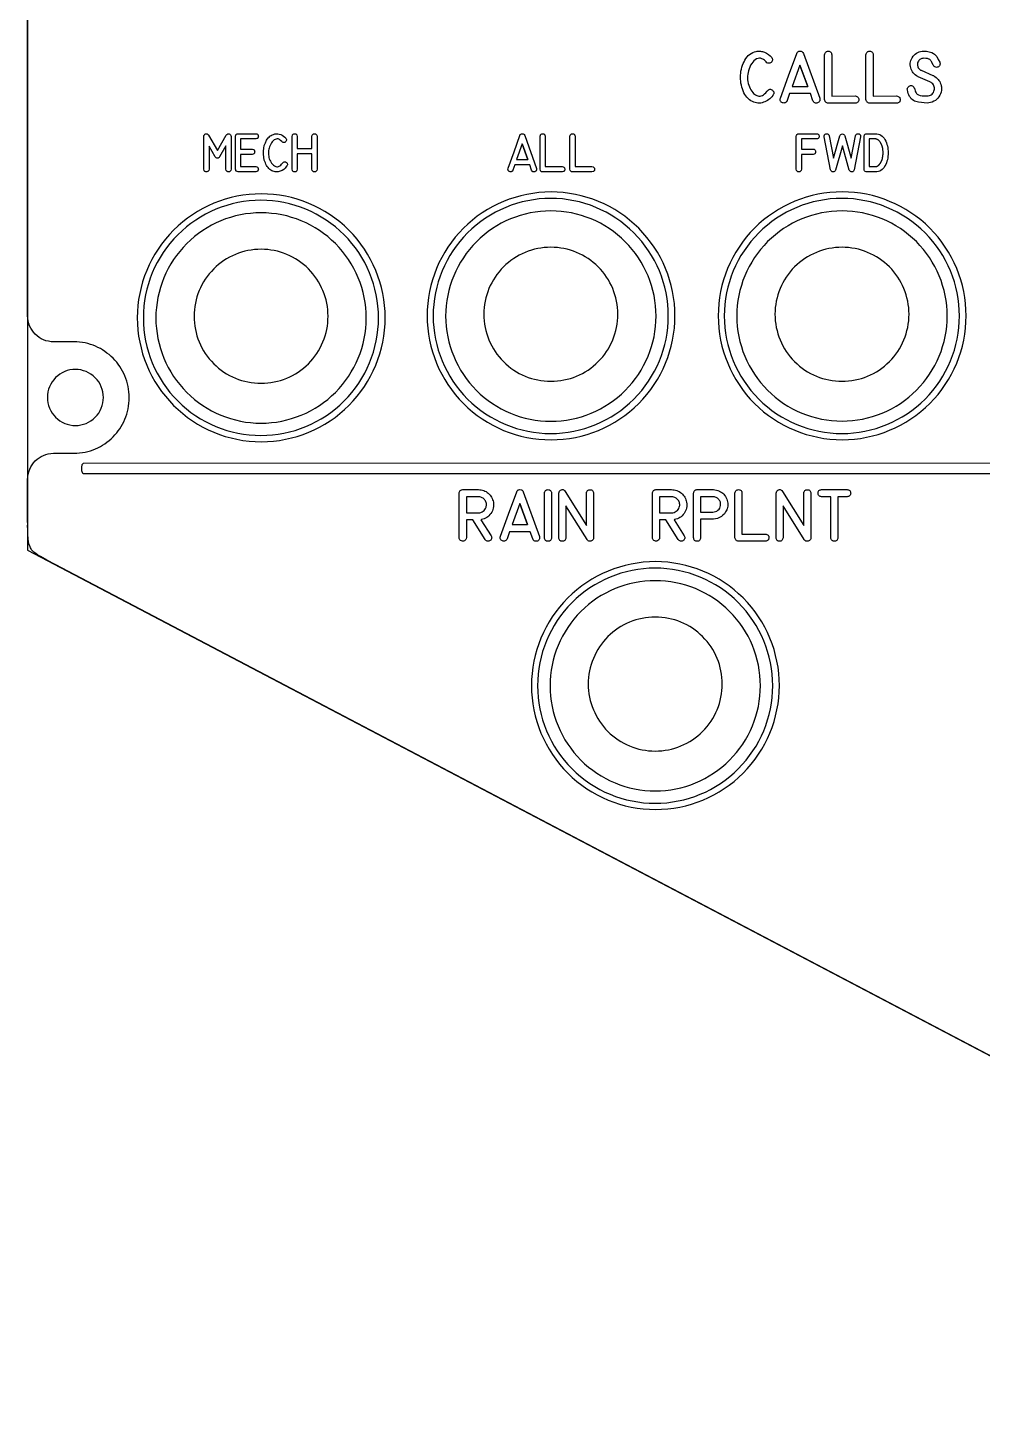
# Model space of a CAD drawing. Extents: x 27 to 704, y 10 to 614.
# Drawn here: x 27 to 111.8, y 10 to 132.2 of the extents above; entities that cross this region are included whole.
import ezdxf

# ---------------------------------------------------------------- set-up
doc = ezdxf.new("R2010")
doc.units = 0
for name, color, linetype in [('_BACKPANEL', 5, 'CONTINUOUS'), ('_ENGRAVING', 105, 'CONTINUOUS'), ('_TOPLAYER', 1, 'CONTINUOUS')]:
    doc.layers.add(name, color=color, linetype=linetype)

msp = doc.modelspace()

# ---------------------------------------------------------------- linework, layer by layer
at = {"layer": '_BACKPANEL'}
msp.add_lwpolyline([(171.97, 179.81), (26.97, 179.81), (26.97, 179.5), (26.97, 95.29), (26.97, 85.76), (168.21, 11.53), (170.98, 10.07), (171.09, 10.02), (171.2, 9.98), (171.27, 9.97), (171.33, 9.96), (171.46, 9.98), (171.58, 10.01), (171.69, 10.07), (171.78, 10.15), (171.86, 10.24), (171.92, 10.35), (171.95, 10.47), (171.97, 10.6), (171.97, 13.81), (171.97, 19.09), (171.97, 179.42)], close=True, dxfattribs=at)
for points in [[(47.7, 112.47, 0.414214), (41.75, 106.52, 0.414214), (47.7, 100.57, 0.414214), (53.65, 106.52, 0.414214)], [(73.43, 112.65, 0.414214), (67.48, 106.7, 0.414214), (73.43, 100.75, 0.414214), (79.38, 106.7, 0.414214)], [(99.28, 112.65, 0.414214), (93.33, 106.7, 0.414214), (99.28, 100.75, 0.414214), (105.23, 106.7, 0.414214)], [(31.22, 96.82, 0.414214), (33.7, 99.31, 0.414214), (31.22, 101.8, 0.414214), (28.73, 99.31, 0.414214)], [(82.7, 79.81, 0.414214), (76.75, 73.86, 0.414214), (82.7, 67.91, 0.414214), (88.65, 73.86, 0.414214)]]:
    msp.add_lwpolyline(points, format="xyb", close=True, dxfattribs=at)
at = {"layer": '_ENGRAVING'}
for points in [[(93.17, 126.18), (93.15, 126.15), (93.14, 126.13), (93.13, 126.12), (93.05, 126.02), (92.96, 125.93), (92.87, 125.84), (92.77, 125.76), (92.67, 125.69), (92.56, 125.63), (92.44, 125.57), (92.32, 125.53), (92.19, 125.49), (92.07, 125.46), (91.95, 125.45), (91.82, 125.45), (91.7, 125.47), (91.58, 125.5), (91.45, 125.54), (91.33, 125.59), (91.19, 125.67), (91.07, 125.75), (90.95, 125.86), (90.84, 125.97), (90.74, 126.09), (90.65, 126.23), (90.57, 126.38), (90.5, 126.54), (90.44, 126.71), (90.39, 126.88), (90.35, 127.06), (90.31, 127.23), (90.29, 127.41), (90.27, 127.58), (90.27, 127.76), (90.27, 127.94), (90.29, 128.12), (90.31, 128.3), (90.35, 128.47), (90.39, 128.64), (90.44, 128.81), (90.5, 128.97), (90.58, 129.13), (90.66, 129.28), (90.75, 129.42), (90.85, 129.55), (90.96, 129.67), (91.08, 129.77), (91.21, 129.86), (91.35, 129.94), (91.5, 130), (91.66, 130.04), (91.75, 130.06), (91.85, 130.07), (91.94, 130.07), (92.04, 130.07), (92.13, 130.05), (92.23, 130.03), (92.41, 129.97), (92.59, 129.88), (92.76, 129.77), (92.9, 129.65), (93.03, 129.52), (93.04, 129.5), (93.08, 129.43), (93.11, 129.36), (93.11, 129.28), (93.09, 129.2), (93.05, 129.13), (93, 129.07), (92.94, 129.03), (92.86, 129), (92.78, 128.99), (92.7, 129.01), (92.62, 129.04), (92.54, 129.11), (92.39, 129.26), (92.32, 129.32), (92.25, 129.37), (92.17, 129.4), (92.1, 129.43), (92.03, 129.44), (91.96, 129.44), (91.83, 129.42), (91.7, 129.38), (91.58, 129.31), (91.46, 129.21), (91.36, 129.1), (91.26, 128.97), (91.17, 128.82), (91.09, 128.66), (91.03, 128.49), (90.98, 128.33), (90.94, 128.18), (90.91, 128.03), (90.9, 127.86), (90.9, 127.7), (90.9, 127.53), (90.92, 127.37), (90.95, 127.2), (91, 127.04), (91.06, 126.89), (91.13, 126.74), (91.2, 126.62), (91.27, 126.51), (91.35, 126.41), (91.43, 126.32), (91.52, 126.25), (91.61, 126.19), (91.71, 126.14), (91.81, 126.1), (91.91, 126.08), (92.01, 126.07), (92.11, 126.09), (92.21, 126.13), (92.31, 126.19), (92.41, 126.27), (92.51, 126.37), (92.61, 126.49), (92.65, 126.55), (92.71, 126.6), (92.76, 126.64), (92.82, 126.67), (92.87, 126.68), (92.93, 126.68), (92.98, 126.66), (93.04, 126.64), (93.1, 126.6), (93.15, 126.55), (93.19, 126.5), (93.22, 126.45), (93.24, 126.4), (93.24, 126.35), (93.23, 126.29), (93.2, 126.24)], [(93.81, 125.89), (94.54, 127.88), (95.26, 129.86), (95.31, 129.95), (95.34, 129.99), (95.37, 130.02), (95.41, 130.04), (95.45, 130.06), (95.55, 130.07), (95.66, 130.06), (95.7, 130.04), (95.74, 130.02), (95.77, 129.99), (95.8, 129.95), (95.85, 129.86), (97.3, 125.88), (97.31, 125.8), (97.31, 125.74), (97.3, 125.67), (97.28, 125.62), (97.25, 125.57), (97.21, 125.53), (97.16, 125.5), (97.1, 125.47), (97.04, 125.45), (96.98, 125.45), (96.92, 125.45), (96.87, 125.47), (96.82, 125.5), (96.78, 125.54), (96.74, 125.59), (96.7, 125.66), (96.47, 126.3), (94.63, 126.3), (94.41, 125.68), (94.37, 125.61), (94.33, 125.56), (94.28, 125.52), (94.23, 125.49), (94.18, 125.47), (94.12, 125.46), (94.06, 125.47), (94, 125.49), (93.94, 125.52), (93.89, 125.55), (93.85, 125.59), (93.82, 125.64), (93.8, 125.69), (93.79, 125.75), (93.8, 125.82)], [(98.06, 125.45), (97.99, 125.46), (97.94, 125.48), (97.88, 125.51), (97.84, 125.54), (97.8, 125.59), (97.78, 125.64), (97.75, 125.7), (97.74, 125.77), (97.74, 129.75), (97.76, 129.83), (97.78, 129.89), (97.81, 129.95), (97.85, 129.99), (97.89, 130.03), (97.94, 130.05), (98, 130.06), (98.07, 130.07), (98.14, 130.06), (98.19, 130.05), (98.24, 130.02), (98.29, 129.99), (98.32, 129.94), (98.35, 129.89), (98.36, 129.82), (98.38, 129.75), (98.38, 126.08), (100.45, 126.09), (100.53, 126.07), (100.59, 126.05), (100.65, 126.02), (100.69, 125.99), (100.73, 125.94), (100.75, 125.89), (100.77, 125.83), (100.77, 125.76), (100.76, 125.69), (100.75, 125.63), (100.72, 125.58), (100.69, 125.54), (100.64, 125.51), (100.59, 125.48), (100.53, 125.46), (100.45, 125.45)], [(101.73, 125.45), (101.67, 125.46), (101.61, 125.48), (101.56, 125.51), (101.51, 125.54), (101.48, 125.59), (101.45, 125.64), (101.43, 125.7), (101.41, 125.77), (101.41, 129.75), (101.43, 129.83), (101.45, 129.89), (101.48, 129.95), (101.52, 129.99), (101.56, 130.03), (101.61, 130.05), (101.67, 130.06), (101.74, 130.07), (101.81, 130.06), (101.87, 130.05), (101.92, 130.02), (101.96, 129.99), (101.99, 129.94), (102.02, 129.89), (102.04, 129.82), (102.05, 129.75), (102.05, 126.08), (104.13, 126.09), (104.2, 126.07), (104.27, 126.05), (104.32, 126.02), (104.36, 125.99), (104.4, 125.94), (104.42, 125.89), (104.44, 125.83), (104.44, 125.76), (104.44, 125.69), (104.42, 125.63), (104.4, 125.58), (104.36, 125.54), (104.32, 125.51), (104.26, 125.48), (104.2, 125.46), (104.12, 125.45)], [(107.35, 127.91), (107.39, 127.9), (107.43, 127.88), (107.46, 127.86), (107.5, 127.83), (107.53, 127.81), (107.64, 127.74), (107.74, 127.65), (107.82, 127.56), (107.89, 127.46), (107.96, 127.36), (108.01, 127.25), (108.05, 127.13), (108.09, 127), (108.1, 126.9), (108.11, 126.8), (108.11, 126.69), (108.1, 126.59), (108.08, 126.43), (108.03, 126.29), (107.97, 126.15), (107.89, 126.02), (107.79, 125.9), (107.69, 125.79), (107.57, 125.69), (107.44, 125.62), (107.29, 125.55), (107.14, 125.5), (106.99, 125.47), (106.84, 125.46), (106.58, 125.47), (106.33, 125.5), (106.08, 125.54), (105.84, 125.6), (105.73, 125.64), (105.62, 125.69), (105.52, 125.76), (105.43, 125.84), (105.35, 125.94), (105.28, 126.05), (105.22, 126.18), (105.16, 126.31), (105.12, 126.47), (105.09, 126.63), (105.08, 126.7), (105.09, 126.78), (105.12, 126.85), (105.17, 126.91), (105.23, 126.96), (105.3, 127), (105.37, 127.01), (105.45, 127.01), (105.53, 126.98), (105.6, 126.93), (105.66, 126.87), (105.7, 126.79), (105.71, 126.77), (105.74, 126.65), (105.77, 126.55), (105.81, 126.45), (105.86, 126.38), (105.9, 126.31), (105.96, 126.25), (106.02, 126.21), (106.08, 126.18), (106.23, 126.14), (106.41, 126.11), (106.61, 126.1), (106.83, 126.1), (106.94, 126.1), (107.04, 126.12), (107.13, 126.15), (107.21, 126.2), (107.28, 126.26), (107.34, 126.33), (107.39, 126.41), (107.44, 126.51), (107.47, 126.6), (107.48, 126.7), (107.48, 126.8), (107.46, 126.89), (107.43, 126.99), (107.39, 127.08), (107.33, 127.16), (107.27, 127.23), (107.19, 127.28), (107.09, 127.33), (106.05, 127.79), (106.02, 127.81), (105.9, 127.88), (105.79, 127.96), (105.69, 128.04), (105.6, 128.14), (105.53, 128.23), (105.47, 128.34), (105.42, 128.46), (105.38, 128.58), (105.35, 128.72), (105.34, 128.86), (105.34, 128.99), (105.36, 129.12), (105.39, 129.25), (105.44, 129.37), (105.51, 129.49), (105.59, 129.61), (105.69, 129.72), (105.79, 129.81), (105.9, 129.89), (106.01, 129.96), (106.13, 130.01), (106.26, 130.04), (106.4, 130.06), (106.54, 130.07), (106.79, 130.06), (107.02, 130.02), (107.14, 129.99), (107.25, 129.95), (107.39, 129.87), (107.5, 129.79), (107.6, 129.69), (107.69, 129.58), (107.83, 129.34), (107.96, 129.08), (107.98, 129.02), (107.99, 128.97), (107.99, 128.91), (107.98, 128.87), (107.96, 128.82), (107.93, 128.77), (107.9, 128.73), (107.85, 128.69), (107.79, 128.66), (107.73, 128.64), (107.67, 128.63), (107.6, 128.64), (107.53, 128.67), (107.47, 128.7), (107.42, 128.76), (107.38, 128.82), (107.26, 129.09), (107.22, 129.16), (107.18, 129.22), (107.13, 129.27), (107.07, 129.32), (107.02, 129.35), (106.98, 129.37), (106.87, 129.41), (106.73, 129.43), (106.52, 129.44), (106.45, 129.43), (106.38, 129.42), (106.31, 129.4), (106.25, 129.37), (106.2, 129.33), (106.15, 129.29), (106.1, 129.24), (106.06, 129.18), (106.01, 129.09), (105.98, 129), (105.97, 128.91), (105.98, 128.81), (106, 128.69), (106.05, 128.59), (106.12, 128.5), (106.21, 128.42), (106.23, 128.41), (106.26, 128.39), (106.28, 128.38), (106.31, 128.37)], [(96.24, 126.94), (95.55, 128.83), (94.86, 126.94)], [(95.55, 128.83), (96.24, 126.94)], [(45.04, 119.58), (45.01, 119.48), (44.99, 119.44), (44.96, 119.41), (44.93, 119.38), (44.89, 119.36), (44.85, 119.35), (44.81, 119.35), (44.76, 119.35), (44.72, 119.37), (44.68, 119.38), (44.65, 119.41), (44.63, 119.44), (44.61, 119.48), (44.58, 119.58), (44.58, 121.65), (44.02, 120.68), (43.98, 120.63), (43.93, 120.59), (43.88, 120.57), (43.82, 120.56), (43.77, 120.57), (43.72, 120.59), (43.67, 120.62), (43.63, 120.68), (43.08, 121.64), (43.08, 119.58), (43.05, 119.48), (43.03, 119.44), (43.01, 119.41), (42.97, 119.38), (42.94, 119.37), (42.89, 119.36), (42.84, 119.35), (42.79, 119.36), (42.75, 119.37), (42.71, 119.38), (42.68, 119.41), (42.66, 119.44), (42.64, 119.48), (42.62, 119.58), (42.62, 122.5), (42.63, 122.59), (42.67, 122.65), (42.72, 122.7), (42.78, 122.73), (42.86, 122.74), (42.92, 122.72), (42.99, 122.68), (43.04, 122.62), (43.83, 121.26), (44.61, 122.62), (44.67, 122.68), (44.74, 122.72), (44.8, 122.74), (44.87, 122.73), (44.94, 122.7), (44.99, 122.65), (45.02, 122.59), (45.04, 122.5)], [(47.23, 122.28), (45.88, 122.28), (45.88, 121.37), (46.91, 121.37), (47.01, 121.34), (47.05, 121.32), (47.08, 121.29), (47.11, 121.26), (47.12, 121.23), (47.13, 121.18), (47.14, 121.14), (47.13, 121.09), (47.12, 121.05), (47.11, 121.01), (47.08, 120.98), (47.05, 120.95), (47.01, 120.93), (46.91, 120.9), (45.88, 120.9), (45.88, 119.81), (47.23, 119.81), (47.33, 119.79), (47.37, 119.77), (47.4, 119.74), (47.42, 119.71), (47.44, 119.67), (47.45, 119.63), (47.46, 119.58), (47.45, 119.53), (47.44, 119.49), (47.42, 119.46), (47.4, 119.42), (47.37, 119.4), (47.33, 119.38), (47.23, 119.35), (45.66, 119.35), (45.57, 119.37), (45.53, 119.4), (45.5, 119.42), (45.47, 119.45), (45.45, 119.49), (45.43, 119.58), (45.43, 122.51), (45.45, 122.6), (45.47, 122.64), (45.5, 122.67), (45.53, 122.7), (45.57, 122.72), (45.66, 122.74), (47.23, 122.74), (47.33, 122.72), (47.37, 122.7), (47.4, 122.67), (47.42, 122.64), (47.44, 122.6), (47.45, 122.56), (47.46, 122.51), (47.45, 122.45), (47.44, 122.41), (47.42, 122.37), (47.4, 122.34), (47.37, 122.32), (47.33, 122.3)], [(50, 119.88), (49.98, 119.86), (49.97, 119.85), (49.97, 119.84), (49.85, 119.69), (49.71, 119.57), (49.56, 119.48), (49.39, 119.4), (49.3, 119.37), (49.21, 119.35), (49.12, 119.35), (49.03, 119.35), (48.94, 119.36), (48.85, 119.38), (48.76, 119.41), (48.67, 119.45), (48.58, 119.5), (48.48, 119.57), (48.4, 119.64), (48.32, 119.73), (48.25, 119.82), (48.18, 119.92), (48.13, 120.03), (48.08, 120.15), (47.99, 120.4), (47.94, 120.65), (47.91, 120.91), (47.91, 121.18), (47.94, 121.44), (47.99, 121.69), (48.08, 121.93), (48.19, 122.16), (48.25, 122.26), (48.33, 122.36), (48.41, 122.44), (48.49, 122.52), (48.59, 122.58), (48.69, 122.64), (48.8, 122.68), (48.91, 122.72), (49.05, 122.74), (49.18, 122.73), (49.32, 122.71), (49.45, 122.66), (49.58, 122.6), (49.7, 122.52), (49.81, 122.43), (49.9, 122.33), (49.91, 122.32), (49.94, 122.27), (49.95, 122.21), (49.95, 122.16), (49.94, 122.1), (49.91, 122.05), (49.88, 122.01), (49.83, 121.97), (49.78, 121.95), (49.72, 121.95), (49.66, 121.96), (49.6, 121.98), (49.55, 122.03), (49.44, 122.14), (49.33, 122.22), (49.23, 122.27), (49.18, 122.28), (49.13, 122.28), (49.03, 122.26), (48.94, 122.23), (48.85, 122.18), (48.77, 122.11), (48.69, 122.02), (48.62, 121.93), (48.56, 121.82), (48.5, 121.7), (48.46, 121.58), (48.42, 121.46), (48.39, 121.35), (48.37, 121.24), (48.36, 121.12), (48.36, 120.99), (48.37, 120.87), (48.38, 120.75), (48.4, 120.63), (48.43, 120.51), (48.47, 120.4), (48.53, 120.29), (48.63, 120.12), (48.69, 120.05), (48.75, 119.99), (48.81, 119.93), (48.88, 119.89), (48.94, 119.85), (49.02, 119.82), (49.09, 119.8), (49.16, 119.8), (49.24, 119.82), (49.31, 119.84), (49.38, 119.89), (49.45, 119.95), (49.52, 120.02), (49.6, 120.11), (49.63, 120.15), (49.66, 120.19), (49.7, 120.22), (49.74, 120.24), (49.78, 120.25), (49.82, 120.25), (49.86, 120.24), (49.91, 120.22), (49.95, 120.19), (50.01, 120.12), (50.03, 120.08), (50.05, 120.04), (50.05, 120), (50.04, 119.96), (50.02, 119.92)], [(50.45, 119.58), (50.45, 122.5), (50.48, 122.61), (50.5, 122.65), (50.53, 122.68), (50.56, 122.71), (50.6, 122.72), (50.64, 122.73), (50.69, 122.74), (50.74, 122.73), (50.78, 122.72), (50.81, 122.7), (50.84, 122.68), (50.87, 122.64), (50.89, 122.6), (50.91, 122.5), (50.91, 121.41), (52.21, 121.41), (52.21, 122.5), (52.24, 122.6), (52.26, 122.64), (52.29, 122.68), (52.32, 122.7), (52.36, 122.72), (52.4, 122.73), (52.44, 122.74), (52.49, 122.73), (52.53, 122.72), (52.57, 122.7), (52.6, 122.68), (52.63, 122.65), (52.65, 122.61), (52.67, 122.5), (52.67, 119.58), (52.65, 119.48), (52.63, 119.44), (52.6, 119.4), (52.57, 119.38), (52.53, 119.36), (52.49, 119.35), (52.44, 119.35), (52.4, 119.35), (52.36, 119.36), (52.32, 119.38), (52.29, 119.4), (52.26, 119.44), (52.24, 119.48), (52.21, 119.58), (52.21, 120.94), (50.91, 120.94), (50.91, 119.58), (50.89, 119.48), (50.87, 119.44), (50.84, 119.41), (50.81, 119.38), (50.78, 119.36), (50.74, 119.35), (50.69, 119.35), (50.64, 119.35), (50.6, 119.36), (50.56, 119.38), (50.53, 119.4), (50.5, 119.44), (50.48, 119.48)], [(69.64, 119.67), (70.16, 121.13), (70.68, 122.59), (70.71, 122.66), (70.76, 122.7), (70.82, 122.73), (70.89, 122.74), (70.97, 122.73), (71.03, 122.71), (71.07, 122.66), (71.11, 122.59), (72.15, 119.66), (72.16, 119.55), (72.15, 119.51), (72.14, 119.47), (72.12, 119.43), (72.09, 119.4), (72.05, 119.38), (72.01, 119.36), (71.97, 119.34), (71.92, 119.34), (71.88, 119.34), (71.84, 119.36), (71.81, 119.38), (71.78, 119.41), (71.72, 119.5), (71.55, 119.97), (70.23, 119.97), (70.06, 119.51), (70.01, 119.42), (69.97, 119.39), (69.94, 119.37), (69.9, 119.36), (69.86, 119.35), (69.81, 119.36), (69.77, 119.37), (69.72, 119.39), (69.69, 119.42), (69.66, 119.45), (69.64, 119.48), (69.63, 119.52), (69.62, 119.56)], [(72.7, 119.35), (72.61, 119.36), (72.58, 119.38), (72.54, 119.41), (72.52, 119.44), (72.5, 119.48), (72.47, 119.58), (72.47, 122.51), (72.5, 122.61), (72.52, 122.65), (72.55, 122.69), (72.58, 122.71), (72.62, 122.73), (72.66, 122.74), (72.71, 122.74), (72.76, 122.74), (72.8, 122.73), (72.84, 122.71), (72.87, 122.68), (72.89, 122.65), (72.91, 122.61), (72.93, 122.51), (72.93, 119.81), (74.43, 119.81), (74.53, 119.78), (74.57, 119.76), (74.6, 119.74), (74.63, 119.7), (74.65, 119.67), (74.66, 119.62), (74.66, 119.57), (74.66, 119.52), (74.64, 119.48), (74.63, 119.44), (74.6, 119.41), (74.57, 119.38), (74.53, 119.37), (74.43, 119.35)], [(75.35, 119.35), (75.26, 119.36), (75.23, 119.38), (75.2, 119.41), (75.17, 119.44), (75.15, 119.48), (75.12, 119.58), (75.12, 122.51), (75.15, 122.61), (75.17, 122.65), (75.2, 122.69), (75.23, 122.71), (75.27, 122.73), (75.31, 122.74), (75.36, 122.74), (75.41, 122.74), (75.45, 122.73), (75.49, 122.71), (75.52, 122.68), (75.54, 122.65), (75.56, 122.61), (75.58, 122.51), (75.58, 119.81), (77.08, 119.81), (77.18, 119.78), (77.22, 119.76), (77.26, 119.74), (77.28, 119.7), (77.3, 119.67), (77.31, 119.62), (77.31, 119.57), (77.31, 119.52), (77.3, 119.48), (77.28, 119.44), (77.25, 119.41), (77.22, 119.38), (77.18, 119.37), (77.08, 119.35)], [(95.21, 119.58), (95.21, 122.5), (95.24, 122.6), (95.26, 122.64), (95.28, 122.67), (95.32, 122.7), (95.35, 122.72), (95.44, 122.74), (97.01, 122.74), (97.07, 122.73), (97.11, 122.72), (97.15, 122.7), (97.18, 122.67), (97.21, 122.64), (97.23, 122.6), (97.24, 122.55), (97.24, 122.5), (97.24, 122.45), (97.23, 122.41), (97.21, 122.37), (97.18, 122.34), (97.15, 122.31), (97.11, 122.29), (97.06, 122.28), (97.01, 122.27), (95.67, 122.27), (95.67, 121.37), (96.72, 121.37), (96.81, 121.35), (96.85, 121.33), (96.88, 121.3), (96.91, 121.27), (96.93, 121.23), (96.94, 121.19), (96.94, 121.14), (96.94, 121.09), (96.93, 121.05), (96.91, 121.01), (96.89, 120.98), (96.86, 120.95), (96.82, 120.93), (96.72, 120.9), (95.67, 120.9), (95.67, 119.58), (95.65, 119.48), (95.63, 119.44), (95.6, 119.41), (95.57, 119.38), (95.54, 119.36), (95.5, 119.35), (95.45, 119.35), (95.4, 119.35), (95.36, 119.36), (95.32, 119.38), (95.29, 119.41), (95.26, 119.44), (95.24, 119.48)], [(99.53, 122.55), (100.1, 120.57), (100.48, 122.55), (100.52, 122.64), (100.55, 122.68), (100.58, 122.71), (100.62, 122.72), (100.66, 122.73), (100.7, 122.74), (100.75, 122.73), (100.8, 122.72), (100.84, 122.7), (100.87, 122.67), (100.89, 122.64), (100.91, 122.61), (100.93, 122.56), (100.93, 122.46), (100.37, 119.54), (100.34, 119.46), (100.29, 119.4), (100.23, 119.36), (100.16, 119.35), (100.08, 119.35), (100.02, 119.38), (99.97, 119.44), (99.93, 119.51), (99.31, 121.65), (98.7, 119.51), (98.66, 119.44), (98.61, 119.38), (98.55, 119.35), (98.47, 119.35), (98.4, 119.36), (98.34, 119.4), (98.29, 119.46), (98.26, 119.54), (97.69, 122.46), (97.71, 122.57), (97.72, 122.61), (97.74, 122.65), (97.77, 122.68), (97.8, 122.7), (97.84, 122.72), (97.88, 122.73), (97.92, 122.74), (97.97, 122.73), (98, 122.72), (98.04, 122.7), (98.07, 122.68), (98.1, 122.64), (98.15, 122.55), (98.52, 120.56), (99.09, 122.55), (99.13, 122.62), (99.18, 122.67), (99.25, 122.7), (99.32, 122.72), (99.39, 122.71), (99.45, 122.68), (99.5, 122.62)], [(101.47, 122.74), (102.24, 122.74), (102.38, 122.73), (102.51, 122.7), (102.63, 122.66), (102.74, 122.6), (102.84, 122.53), (102.93, 122.44), (103.02, 122.33), (103.09, 122.21), (103.16, 122.07), (103.22, 121.94), (103.27, 121.79), (103.31, 121.65), (103.34, 121.5), (103.36, 121.35), (103.37, 121.2), (103.38, 121.04), (103.37, 120.88), (103.36, 120.73), (103.34, 120.58), (103.31, 120.43), (103.27, 120.29), (103.22, 120.15), (103.16, 120.01), (103.09, 119.88), (103.02, 119.75), (102.93, 119.64), (102.84, 119.55), (102.74, 119.48), (102.63, 119.42), (102.51, 119.38), (102.38, 119.35), (102.24, 119.35), (101.47, 119.35), (101.48, 119.35), (101.47, 119.35), (101.42, 119.36), (101.34, 119.39), (101.29, 119.43), (101.26, 119.5), (101.25, 119.58), (101.25, 119.58), (101.25, 122.51), (101.25, 122.52), (101.25, 122.56), (101.27, 122.6), (101.29, 122.64), (101.32, 122.67), (101.35, 122.7), (101.39, 122.72), (101.43, 122.73), (101.48, 122.74)], [(102.24, 119.81), (102.25, 119.81), (102.25, 119.81), (102.26, 119.81), (102.27, 119.81), (102.27, 119.82), (102.28, 119.82), (102.29, 119.82), (102.3, 119.82), (102.3, 119.82), (102.31, 119.82), (102.33, 119.82), (102.33, 119.83), (102.34, 119.83), (102.35, 119.83), (102.36, 119.83), (102.36, 119.83), (102.37, 119.84), (102.39, 119.84), (102.4, 119.85), (102.41, 119.85), (102.42, 119.86), (102.43, 119.87), (102.45, 119.87), (102.45, 119.88), (102.46, 119.88), (102.47, 119.89), (102.48, 119.9), (102.49, 119.9), (102.5, 119.91), (102.51, 119.92), (102.51, 119.92), (102.52, 119.93), (102.54, 119.94), (102.55, 119.95), (102.56, 119.96), (102.56, 119.97), (102.57, 119.97), (102.58, 119.98), (102.59, 119.99), (102.6, 120), (102.61, 120.01), (102.61, 120.02), (102.62, 120.03), (102.64, 120.04), (102.65, 120.06), (102.66, 120.08), (102.67, 120.09), (102.68, 120.1), (102.68, 120.11), (102.69, 120.12), (102.7, 120.13), (102.7, 120.14), (102.72, 120.16), (102.72, 120.17), (102.73, 120.18), (102.74, 120.19), (102.74, 120.2), (102.75, 120.22), (102.76, 120.23), (102.77, 120.25), (102.77, 120.26), (102.78, 120.27), (102.78, 120.28), (102.79, 120.3), (102.8, 120.32), (102.81, 120.35), (102.82, 120.36), (102.82, 120.37), (102.82, 120.39), (102.83, 120.4), (102.84, 120.43), (102.84, 120.44), (102.85, 120.46), (102.86, 120.48), (102.87, 120.51), (102.87, 120.53), (102.87, 120.54), (102.88, 120.56), (102.88, 120.57), (102.88, 120.59), (102.89, 120.6), (102.89, 120.63), (102.89, 120.65), (102.9, 120.66), (102.9, 120.68), (102.9, 120.69), (102.91, 120.72), (102.91, 120.74), (102.92, 120.75), (102.92, 120.79), (102.92, 120.8), (102.92, 120.82), (102.92, 120.85), (102.93, 120.88), (102.93, 120.91), (102.93, 120.95), (102.93, 120.96), (102.93, 120.98), (102.93, 120.99), (102.93, 121.01), (102.93, 121.02), (102.93, 121.04), (102.93, 121.06), (102.93, 121.07), (102.93, 121.09), (102.93, 121.11), (102.93, 121.12), (102.93, 121.14), (102.93, 121.17), (102.93, 121.2), (102.92, 121.24), (102.92, 121.26), (102.92, 121.3), (102.92, 121.31), (102.92, 121.33), (102.91, 121.36), (102.91, 121.37), (102.91, 121.39), (102.9, 121.42), (102.9, 121.45), (102.89, 121.48), (102.88, 121.51), (102.88, 121.52), (102.87, 121.54), (102.87, 121.55), (102.87, 121.57), (102.86, 121.6), (102.85, 121.63), (102.84, 121.64), (102.84, 121.65), (102.83, 121.68), (102.82, 121.71), (102.82, 121.72), (102.81, 121.73), (102.8, 121.75), (102.8, 121.76), (102.79, 121.78), (102.78, 121.81), (102.77, 121.83), (102.76, 121.84), (102.76, 121.85), (102.74, 121.88), (102.73, 121.9), (102.72, 121.91), (102.72, 121.92), (102.7, 121.94), (102.7, 121.95), (102.69, 121.96), (102.66, 122), (102.64, 122.03), (102.61, 122.07), (102.58, 122.1), (102.55, 122.13), (102.52, 122.15), (102.49, 122.18), (102.46, 122.2), (102.43, 122.22), (102.4, 122.23), (102.37, 122.24), (102.34, 122.25), (102.33, 122.26), (102.31, 122.26), (102.28, 122.27), (102.25, 122.27), (102.25, 122.27), (102.24, 122.27), (101.7, 122.27), (101.7, 119.81)], [(71.39, 120.44), (70.89, 121.83), (70.39, 120.44)], [(70.89, 121.83), (71.39, 120.44)], [(68.12, 87.03), (68.15, 86.97), (68.17, 86.91), (68.18, 86.85), (68.17, 86.8), (68.16, 86.75), (68.13, 86.7), (68.09, 86.65), (68.04, 86.61), (67.98, 86.57), (67.92, 86.55), (67.86, 86.55), (67.79, 86.55), (67.73, 86.57), (67.67, 86.6), (67.63, 86.64), (67.59, 86.69), (66.49, 88.44), (65.93, 88.44), (65.93, 86.86), (65.91, 86.77), (65.88, 86.69), (65.83, 86.63), (65.75, 86.58), (65.66, 86.55), (65.58, 86.54), (65.5, 86.57), (65.42, 86.61), (65.36, 86.66), (65.33, 86.72), (65.3, 86.79), (65.29, 86.86), (65.29, 90.82), (65.3, 90.88), (65.32, 90.94), (65.35, 90.99), (65.39, 91.04), (65.43, 91.08), (65.49, 91.11), (65.54, 91.12), (65.61, 91.13), (67, 91.13), (67.12, 91.12), (67.24, 91.11), (67.36, 91.08), (67.47, 91.05), (67.57, 91), (67.68, 90.95), (67.77, 90.88), (67.87, 90.81), (67.96, 90.73), (68.04, 90.64), (68.11, 90.55), (68.17, 90.45), (68.22, 90.34), (68.26, 90.23), (68.3, 90.12), (68.33, 90), (68.34, 89.87), (68.35, 89.74), (68.34, 89.62), (68.32, 89.49), (68.28, 89.37), (68.24, 89.25), (68.18, 89.13), (68.1, 89.02), (68.02, 88.91), (67.93, 88.81), (67.84, 88.72), (67.74, 88.65), (67.63, 88.59), (67.51, 88.53), (67.39, 88.49), (67.26, 88.46), (67.22, 88.45)], [(67, 89.07), (67.11, 89.07), (67.22, 89.1), (67.32, 89.14), (67.42, 89.2), (67.51, 89.28), (67.58, 89.36), (67.64, 89.46), (67.68, 89.57), (67.7, 89.65), (67.71, 89.73), (67.72, 89.82), (67.71, 89.89), (67.69, 89.97), (67.67, 90.05), (67.63, 90.12), (67.58, 90.19), (67.53, 90.26), (67.47, 90.31), (67.41, 90.36), (67.34, 90.41), (67.27, 90.44), (67.2, 90.47), (67.11, 90.49), (67.03, 90.5), (65.93, 90.5), (65.93, 89.07)], [(68.96, 86.98), (69.68, 88.95), (70.4, 90.92), (70.44, 91.01), (70.47, 91.05), (70.51, 91.08), (70.54, 91.1), (70.59, 91.11), (70.69, 91.13), (70.79, 91.12), (70.83, 91.1), (70.87, 91.08), (70.91, 91.05), (70.94, 91.01), (70.98, 90.92), (72.42, 86.97), (72.43, 86.89), (72.43, 86.82), (72.42, 86.76), (72.4, 86.71), (72.37, 86.66), (72.34, 86.62), (72.29, 86.58), (72.23, 86.56), (72.16, 86.54), (72.1, 86.54), (72.05, 86.54), (72, 86.56), (71.95, 86.59), (71.9, 86.63), (71.86, 86.68), (71.83, 86.75), (71.59, 87.39), (69.77, 87.39), (69.55, 86.76), (69.51, 86.7), (69.47, 86.64), (69.42, 86.6), (69.37, 86.57), (69.32, 86.56), (69.26, 86.55), (69.2, 86.56), (69.14, 86.58), (69.08, 86.6), (69.03, 86.64), (68.99, 86.68), (68.96, 86.73), (68.94, 86.78), (68.94, 86.84), (68.94, 86.9)], [(73.49, 86.85), (73.48, 86.78), (73.46, 86.72), (73.43, 86.66), (73.39, 86.62), (73.35, 86.58), (73.3, 86.56), (73.24, 86.54), (73.18, 86.54), (73.11, 86.54), (73.05, 86.56), (73, 86.58), (72.96, 86.62), (72.93, 86.66), (72.9, 86.72), (72.87, 86.78), (72.86, 86.85), (72.86, 90.81), (72.87, 90.88), (72.9, 90.95), (72.93, 91), (72.96, 91.05), (73, 91.08), (73.05, 91.11), (73.11, 91.12), (73.18, 91.13), (73.24, 91.12), (73.3, 91.11), (73.35, 91.08), (73.39, 91.05), (73.43, 91), (73.46, 90.95), (73.48, 90.89), (73.49, 90.81)], [(77.22, 86.85), (77.22, 86.8), (77.21, 86.75), (77.19, 86.7), (77.16, 86.66), (77.13, 86.63), (77.09, 86.6), (77.05, 86.57), (76.99, 86.56), (76.94, 86.54), (76.89, 86.54), (76.84, 86.54), (76.79, 86.56), (76.75, 86.58), (76.71, 86.61), (76.67, 86.64), (76.64, 86.69), (74.76, 89.7), (74.76, 86.85), (74.75, 86.78), (74.72, 86.72), (74.69, 86.66), (74.66, 86.62), (74.61, 86.58), (74.56, 86.56), (74.51, 86.55), (74.44, 86.54), (74.38, 86.55), (74.32, 86.56), (74.28, 86.58), (74.23, 86.62), (74.2, 86.66), (74.17, 86.72), (74.15, 86.78), (74.13, 86.85), (74.13, 90.81), (74.16, 90.91), (74.21, 91), (74.28, 91.07), (74.37, 91.11), (74.42, 91.13), (74.47, 91.13), (74.51, 91.13), (74.56, 91.12), (74.6, 91.09), (74.64, 91.06), (74.71, 90.97), (76.59, 87.95), (76.59, 90.81), (76.6, 90.88), (76.63, 90.95), (76.66, 91), (76.69, 91.05), (76.74, 91.08), (76.79, 91.1), (76.85, 91.12), (76.92, 91.12), (76.98, 91.12), (77.04, 91.1), (77.09, 91.08), (77.13, 91.04), (77.17, 91), (77.19, 90.94), (77.21, 90.88), (77.22, 90.81)], [(85.27, 87.03), (85.3, 86.97), (85.32, 86.91), (85.33, 86.85), (85.33, 86.8), (85.31, 86.75), (85.28, 86.7), (85.24, 86.65), (85.19, 86.61), (85.14, 86.57), (85.08, 86.55), (85.01, 86.55), (84.95, 86.55), (84.88, 86.57), (84.82, 86.6), (84.78, 86.64), (84.74, 86.69), (83.64, 88.44), (83.08, 88.44), (83.08, 86.86), (83.07, 86.77), (83.03, 86.69), (82.98, 86.63), (82.9, 86.58), (82.81, 86.55), (82.73, 86.54), (82.65, 86.57), (82.57, 86.61), (82.52, 86.66), (82.48, 86.72), (82.45, 86.79), (82.45, 86.86), (82.45, 90.82), (82.45, 90.88), (82.47, 90.94), (82.5, 90.99), (82.54, 91.04), (82.59, 91.08), (82.64, 91.11), (82.7, 91.12), (82.76, 91.13), (84.15, 91.13), (84.27, 91.12), (84.39, 91.11), (84.51, 91.08), (84.62, 91.05), (84.73, 91), (84.83, 90.95), (84.93, 90.88), (85.02, 90.81), (85.11, 90.73), (85.19, 90.64), (85.26, 90.55), (85.32, 90.45), (85.37, 90.34), (85.42, 90.23), (85.45, 90.12), (85.48, 90), (85.5, 89.87), (85.5, 89.74), (85.49, 89.62), (85.47, 89.49), (85.44, 89.37), (85.39, 89.25), (85.33, 89.13), (85.26, 89.02), (85.17, 88.91), (85.09, 88.81), (84.99, 88.72), (84.89, 88.65), (84.78, 88.59), (84.67, 88.53), (84.54, 88.49), (84.42, 88.46), (84.37, 88.45)], [(84.15, 89.07), (84.26, 89.07), (84.37, 89.1), (84.47, 89.14), (84.57, 89.2), (84.66, 89.28), (84.73, 89.36), (84.79, 89.46), (84.83, 89.57), (84.85, 89.65), (84.87, 89.73), (84.87, 89.82), (84.86, 89.89), (84.84, 89.97), (84.82, 90.05), (84.78, 90.12), (84.74, 90.19), (84.68, 90.26), (84.63, 90.31), (84.56, 90.36), (84.5, 90.41), (84.43, 90.44), (84.35, 90.47), (84.27, 90.49), (84.18, 90.5), (83.08, 90.5), (83.08, 89.07)], [(87.82, 91.13), (87.86, 91.13), (88, 91.11), (88.13, 91.09), (88.26, 91.05), (88.39, 91), (88.5, 90.94), (88.6, 90.87), (88.7, 90.8), (88.78, 90.71), (88.86, 90.62), (88.93, 90.52), (88.99, 90.4), (89.04, 90.28), (89.08, 90.16), (89.11, 90.04), (89.13, 89.92), (89.14, 89.79), (89.13, 89.67), (89.11, 89.55), (89.08, 89.43), (89.04, 89.32), (88.95, 89.14), (88.84, 88.98), (88.71, 88.85), (88.57, 88.73), (88.41, 88.64), (88.24, 88.57), (88.05, 88.52), (87.86, 88.49), (87.82, 88.49), (86.73, 88.49), (86.73, 86.86), (86.71, 86.79), (86.69, 86.72), (86.67, 86.67), (86.63, 86.62), (86.59, 86.59), (86.53, 86.56), (86.48, 86.55), (86.41, 86.54), (86.35, 86.55), (86.29, 86.56), (86.24, 86.59), (86.19, 86.62), (86.16, 86.67), (86.13, 86.72), (86.11, 86.79), (86.1, 86.86), (86.1, 90.82), (86.11, 90.88), (86.13, 90.94), (86.15, 90.99), (86.19, 91.03), (86.23, 91.07), (86.27, 91.1), (86.33, 91.12), (86.39, 91.13), (86.41, 91.13)], [(87.82, 90.5), (86.73, 90.5), (86.73, 89.13), (87.82, 89.13), (87.94, 89.14), (88.06, 89.17), (88.17, 89.22), (88.27, 89.3), (88.36, 89.39), (88.42, 89.49), (88.47, 89.6), (88.5, 89.72), (88.5, 89.8), (88.5, 89.87), (88.49, 89.94), (88.48, 90.01), (88.45, 90.08), (88.42, 90.14), (88.38, 90.2), (88.33, 90.26), (88.28, 90.32), (88.22, 90.37), (88.16, 90.41), (88.1, 90.44), (88.03, 90.46), (87.96, 90.48), (87.89, 90.49)], [(90.09, 86.54), (90.03, 86.55), (89.97, 86.57), (89.92, 86.59), (89.87, 86.63), (89.84, 86.67), (89.81, 86.72), (89.79, 86.78), (89.77, 86.85), (89.77, 90.81), (89.79, 90.89), (89.81, 90.95), (89.84, 91.01), (89.88, 91.05), (89.92, 91.09), (89.97, 91.11), (90.03, 91.12), (90.1, 91.13), (90.17, 91.12), (90.22, 91.11), (90.27, 91.08), (90.32, 91.05), (90.35, 91), (90.38, 90.95), (90.39, 90.88), (90.4, 90.81), (90.4, 87.17), (92.47, 87.17), (92.54, 87.16), (92.61, 87.14), (92.66, 87.11), (92.71, 87.07), (92.74, 87.03), (92.77, 86.98), (92.78, 86.92), (92.78, 86.85), (92.78, 86.78), (92.76, 86.72), (92.74, 86.67), (92.7, 86.63), (92.66, 86.6), (92.6, 86.57), (92.54, 86.55), (92.47, 86.54)], [(96.51, 86.85), (96.51, 86.8), (96.5, 86.75), (96.48, 86.7), (96.45, 86.66), (96.42, 86.63), (96.38, 86.6), (96.34, 86.57), (96.28, 86.56), (96.23, 86.54), (96.18, 86.54), (96.13, 86.54), (96.08, 86.56), (96.04, 86.58), (96, 86.61), (95.96, 86.64), (95.93, 86.69), (94.05, 89.7), (94.05, 86.85), (94.04, 86.78), (94.01, 86.72), (93.98, 86.66), (93.95, 86.62), (93.9, 86.58), (93.86, 86.56), (93.8, 86.55), (93.73, 86.54), (93.67, 86.55), (93.62, 86.56), (93.57, 86.58), (93.52, 86.62), (93.49, 86.66), (93.46, 86.72), (93.44, 86.78), (93.42, 86.85), (93.42, 90.81), (93.45, 90.91), (93.5, 91), (93.57, 91.07), (93.66, 91.11), (93.71, 91.13), (93.76, 91.13), (93.8, 91.13), (93.85, 91.12), (93.89, 91.09), (93.93, 91.06), (94, 90.97), (95.88, 87.95), (95.88, 90.81), (95.89, 90.88), (95.92, 90.95), (95.95, 91), (95.98, 91.05), (96.03, 91.08), (96.08, 91.1), (96.14, 91.12), (96.21, 91.12), (96.27, 91.12), (96.33, 91.1), (96.38, 91.08), (96.42, 91.04), (96.46, 91), (96.48, 90.94), (96.5, 90.88), (96.51, 90.81)], [(98.29, 86.86), (98.29, 90.5), (97.47, 90.5), (97.39, 90.51), (97.33, 90.53), (97.28, 90.55), (97.23, 90.59), (97.2, 90.63), (97.17, 90.68), (97.16, 90.74), (97.15, 90.81), (97.16, 90.88), (97.17, 90.94), (97.2, 90.99), (97.23, 91.04), (97.28, 91.07), (97.33, 91.1), (97.39, 91.12), (97.47, 91.13), (99.74, 91.13), (99.81, 91.12), (99.87, 91.1), (99.93, 91.07), (99.97, 91.04), (100, 90.99), (100.03, 90.94), (100.04, 90.88), (100.05, 90.81), (100.04, 90.74), (100.03, 90.68), (100.01, 90.63), (99.97, 90.59), (99.93, 90.55), (99.87, 90.53), (99.81, 90.51), (99.74, 90.5), (98.92, 90.5), (98.92, 86.86), (98.9, 86.78), (98.88, 86.72), (98.85, 86.67), (98.81, 86.62), (98.77, 86.59), (98.71, 86.56), (98.66, 86.55), (98.59, 86.54), (98.52, 86.55), (98.47, 86.57), (98.42, 86.59), (98.37, 86.63), (98.34, 86.67), (98.32, 86.72), (98.3, 86.79)], [(71.37, 88.02), (70.69, 89.9), (70, 88.02)], [(70.69, 89.9), (71.37, 88.02)]]:
    msp.add_lwpolyline(points, close=True, dxfattribs=at)
for points in [[(47.72, 117.39, 0.414214), (36.71, 106.39, 0.414214), (47.72, 95.38, 0.414214), (58.72, 106.39, 0.414214)], [(73.45, 117.56, 0.414214), (62.44, 106.56, 0.414214), (73.45, 95.55, 0.414214), (84.45, 106.56, 0.414214)], [(99.3, 117.57, 0.414214), (88.29, 106.56, 0.414214), (99.3, 95.56, 0.414214), (110.3, 106.56, 0.414214)], [(47.69, 116.82, 0.414214), (37.25, 106.38, 0.414214), (47.69, 95.94, 0.414214), (58.13, 106.38, 0.414214)], [(73.42, 116.99, 0.414214), (62.98, 106.55, 0.414214), (73.42, 96.11, 0.414214), (83.86, 106.55, 0.414214)], [(99.27, 116.99, 0.414214), (88.83, 106.55, 0.414214), (99.27, 96.11, 0.414214), (109.71, 106.55, 0.414214)], [(82.72, 84.73, 0.414214), (71.71, 73.72, 0.414214), (82.72, 62.72, 0.414214), (93.72, 73.72, 0.414214)], [(82.69, 84.15, 0.414214), (72.25, 73.71, 0.414214), (82.69, 63.27, 0.414214), (93.13, 73.71, 0.414214)]]:
    msp.add_lwpolyline(points, format="xyb", close=True, dxfattribs=at)
msp.add_lwpolyline([(168.05, 93.47), (31.94, 93.45), (31.9, 93.44), (31.87, 93.42), (31.83, 93.37), (31.8, 93.32), (31.78, 93.25), (31.76, 93.18), (31.75, 93.09), (31.75, 93), (31.75, 92.91), (31.76, 92.83), (31.78, 92.75), (31.81, 92.68), (31.83, 92.63), (31.87, 92.59), (31.9, 92.56), (31.94, 92.55), (168.05, 92.57)], dxfattribs=at)
at = {"layer": '_TOPLAYER'}
msp.add_lwpolyline([(158.86, 16.45), (29.43, 84.47), (28.69, 84.87), (28.12, 85.18), (27.89, 85.31), (27.7, 85.44), (27.53, 85.57), (27.39, 85.71), (27.33, 85.79), (27.28, 85.87), (27.23, 85.95), (27.19, 86.05), (27.12, 86.25), (27.06, 86.5), (27.03, 86.79), (27, 87.12), (26.98, 87.52), (26.97, 87.98), (26.98, 87.98), (26.97, 88.4), (26.97, 88.46), (26.97, 88.31), (26.97, 92.04), (26.99, 92.27), (27.02, 92.5), (27.08, 92.72), (27.16, 92.94), (27.25, 93.14), (27.37, 93.33), (27.5, 93.51), (27.65, 93.67), (27.81, 93.82), (27.99, 93.95), (28.18, 94.07), (28.38, 94.17), (28.59, 94.24), (28.81, 94.3), (29.04, 94.34), (29.28, 94.35), (31.09, 94.35), (31.34, 94.36), (31.59, 94.38), (31.84, 94.41), (32.08, 94.45), (32.32, 94.51), (32.55, 94.58), (32.78, 94.65), (33, 94.74), (33.22, 94.84), (33.43, 94.95), (33.63, 95.07), (33.83, 95.2), (34.02, 95.34), (34.21, 95.49), (34.39, 95.64), (34.56, 95.81), (34.72, 95.98), (34.88, 96.16), (35.02, 96.35), (35.16, 96.54), (35.29, 96.74), (35.4, 96.95), (35.51, 97.16), (35.61, 97.38), (35.7, 97.6), (35.77, 97.83), (35.84, 98.07), (35.9, 98.31), (35.94, 98.55), (35.97, 98.8), (35.99, 99.05), (36, 99.3), (35.99, 99.55), (35.97, 99.8), (35.94, 100.05), (35.9, 100.29), (35.84, 100.53), (35.77, 100.77), (35.7, 101), (35.61, 101.22), (35.51, 101.44), (35.4, 101.65), (35.29, 101.86), (35.16, 102.06), (35.02, 102.26), (34.88, 102.44), (34.72, 102.62), (34.56, 102.79), (34.39, 102.96), (34.21, 103.12), (34.02, 103.26), (33.83, 103.4), (33.63, 103.53), (33.43, 103.65), (33.22, 103.76), (33, 103.86), (32.78, 103.95), (32.55, 104.03), (32.32, 104.09), (32.08, 104.15), (31.84, 104.19), (31.59, 104.22), (31.34, 104.24), (31.09, 104.25), (29.29, 104.25), (29.05, 104.26), (28.82, 104.3), (28.6, 104.35), (28.39, 104.43), (28.18, 104.53), (27.99, 104.65), (27.82, 104.78), (27.65, 104.93), (27.5, 105.1), (27.37, 105.28), (27.25, 105.47), (27.15, 105.67), (27.08, 105.88), (27.02, 106.11), (26.98, 106.34), (26.97, 106.57), (26.97, 107.22), (26.97, 108.85), (26.97, 157.66)], dxfattribs=at)
for points in [[(47.7, 115.71, 0.414214), (38.36, 106.37, 0.414214), (47.7, 97.03, 0.414214), (57.04, 106.37, 0.414214)], [(73.43, 115.88, 0.414214), (64.09, 106.54, 0.414214), (73.43, 97.2, 0.414214), (82.77, 106.54, 0.414214)], [(99.28, 115.88, 0.414214), (89.94, 106.55, 0.414214), (99.28, 97.21, 0.414214), (108.62, 106.55, 0.414214)], [(82.7, 83.04, 0.414214), (73.36, 73.71, 0.414214), (82.7, 64.37, 0.414214), (92.04, 73.71, 0.414214)]]:
    msp.add_lwpolyline(points, format="xyb", close=True, dxfattribs=at)

doc.saveas('drawing.dxf')
